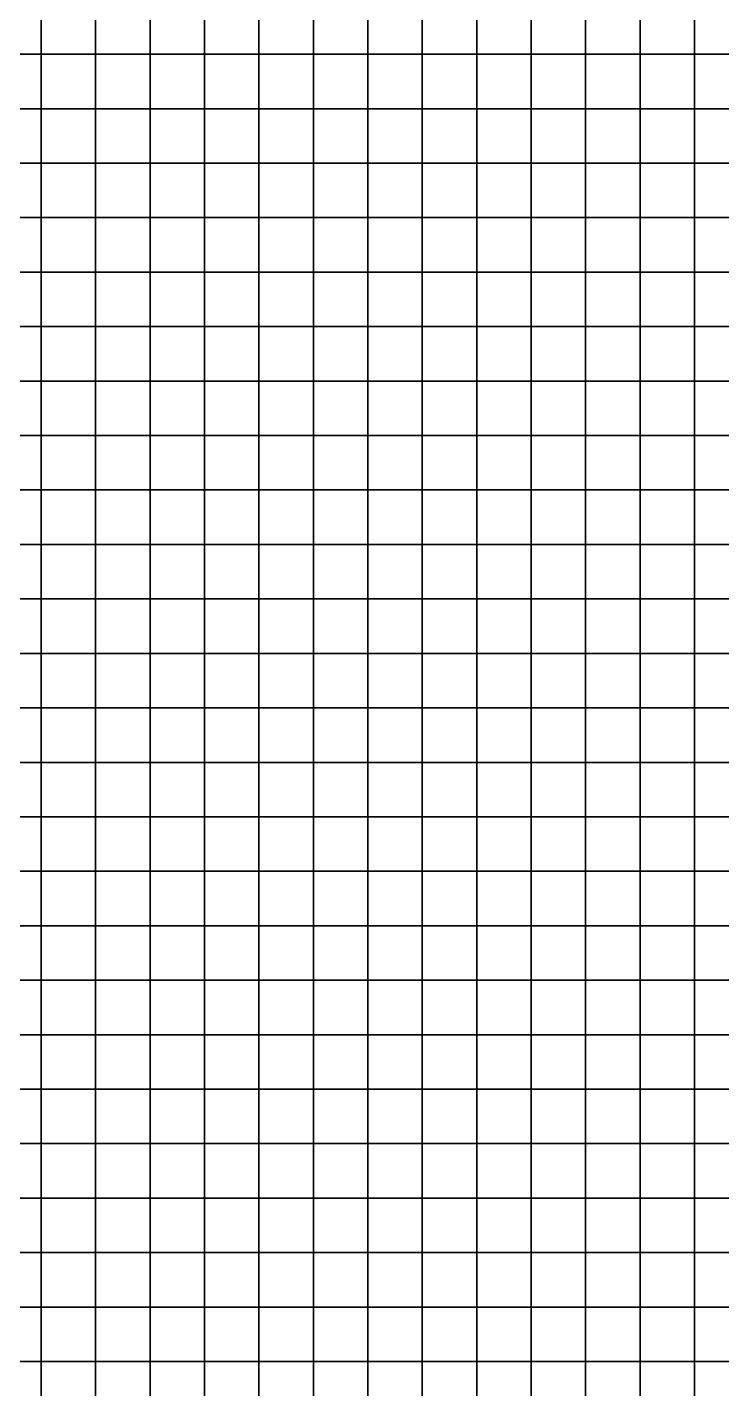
# Model space of a CAD drawing. Extents: x -32000 to 32000, y -32000 to 32000.
# Drawn here: x -23843 to -15680, y 320 to 16317 of the extents above; entities that cross this region are included whole.
import ezdxf

# ---------------------------------------------------------------- set-up
doc = ezdxf.new("R2010")
doc.units = 0

msp = doc.modelspace()

# ---------------------------------------------------------------- linework, layer by layer
at = {"color": 1}
for points in [[(-24320, 16000, 3794.7393), (-23680, 16000, 3676.9553), (-23680, 16640, 3766.9846), (-24320, 16640, 4038.5552)], [(-23680, 16000, 3676.9553), (-23040, 16000, 3337.0706), (-23040, 16640, 3447.9507), (-23680, 16640, 3766.9846)], [(-23040, 16000, 3337.0706), (-22400, 16000, 2986.2126), (-22400, 16640, 3010.7578), (-23040, 16640, 3447.9507)], [(-22400, 16000, 2986.2126), (-21760, 16000, 2782.5994), (-21760, 16640, 2724.0664), (-22400, 16640, 3010.7578)], [(-21760, 16000, 2782.5994), (-21120, 16000, 2701.1599), (-21120, 16640, 2699.8345), (-21760, 16640, 2724.0664)], [(-21120, 16000, 2701.1599), (-20480, 16000, 2697.96), (-20480, 16640, 2696.6345), (-21120, 16640, 2699.8345)], [(-20480, 16000, 2697.96), (-19840, 16000, 2694.76), (-19840, 16640, 2693.4346), (-20480, 16640, 2696.6345)], [(-19840, 16000, 2694.76), (-19200, 16000, 2691.5601), (-19200, 16640, 2690.2346), (-19840, 16640, 2693.4346)], [(-19200, 16000, 2691.5601), (-18560, 16000, 2688.3601), (-18560, 16640, 2687.0347), (-19200, 16640, 2690.2346)], [(-18560, 16000, 2688.3601), (-17920, 16000, 2685.1602), (-17920, 16640, 2683.8347), (-18560, 16640, 2687.0347)], [(-17920, 16000, 2685.1602), (-17280, 16000, 2681.9602), (-17280, 16640, 2680.6348), (-17920, 16640, 2683.8347)], [(-17280, 16000, 2681.9602), (-16640, 16000, 2680.6348), (-16640, 16640, 2677.4348), (-17280, 16640, 2680.6348)], [(-16640, 16000, 2680.6348), (-16000, 16000, 2679.3093), (-16000, 16640, 2676.1094), (-16640, 16640, 2677.4348)], [(-16000, 16000, 2679.3093), (-15360, 16000, 2677.9839), (-15360, 16640, 2674.7839), (-16000, 16640, 2676.1094)], [(-24320, 15360, 3724.4148), (-23680, 15360, 3677.7148), (-23680, 16000, 3676.9553), (-24320, 16000, 3794.7393)], [(-23680, 15360, 3677.7148), (-23040, 15360, 3355.5679), (-23040, 16000, 3337.0706), (-23680, 16000, 3676.9553)], [(-23040, 15360, 3355.5679), (-22400, 15360, 3161.0452), (-22400, 16000, 2986.2126), (-23040, 16000, 3337.0706)], [(-22400, 15360, 3161.0452), (-21760, 15360, 2951.8972), (-21760, 16000, 2782.5994), (-22400, 16000, 2986.2126)], [(-21760, 15360, 2951.8972), (-21120, 15360, 2713.4155), (-21120, 16000, 2701.1599), (-21760, 16000, 2782.5994)], [(-21120, 15360, 2713.4155), (-20480, 15360, 2699.2854), (-20480, 16000, 2697.96), (-21120, 16000, 2701.1599)], [(-20480, 15360, 2699.2854), (-19840, 15360, 2696.0854), (-19840, 16000, 2694.76), (-20480, 16000, 2697.96)], [(-19840, 15360, 2696.0854), (-19200, 15360, 2692.8855), (-19200, 16000, 2691.5601), (-19840, 16000, 2694.76)], [(-19200, 15360, 2692.8855), (-18560, 15360, 2689.6855), (-18560, 16000, 2688.3601), (-19200, 16000, 2691.5601)], [(-18560, 15360, 2689.6855), (-17920, 15360, 2686.4856), (-17920, 16000, 2685.1602), (-18560, 16000, 2688.3601)], [(-17920, 15360, 2686.4856), (-17280, 15360, 2685.1602), (-17280, 16000, 2681.9602), (-17920, 16000, 2685.1602)], [(-17280, 15360, 2685.1602), (-16640, 15360, 2683.8347), (-16640, 16000, 2680.6348), (-17280, 16000, 2681.9602)], [(-16640, 15360, 2683.8347), (-16000, 15360, 2682.5093), (-16000, 16000, 2679.3093), (-16640, 16000, 2680.6348)], [(-16000, 15360, 2682.5093), (-15360, 15360, 2681.1838), (-15360, 16000, 2677.9839), (-16000, 16000, 2679.3093)], [(-24320, 14719.9961, 3789.2036), (-23680, 14719.9961, 3833.5361), (-23680, 15360, 3677.7148), (-24320, 15360, 3724.4148)], [(-23680, 14719.9961, 3833.5361), (-23040, 14719.9961, 3658.5891), (-23040, 15360, 3355.5679), (-23680, 15360, 3677.7148)], [(-23040, 14719.9961, 3658.5891), (-22400, 14719.9961, 3374.6509), (-22400, 15360, 3161.0452), (-23040, 15360, 3355.5679)], [(-22400, 14719.9961, 3374.6509), (-21760, 14719.9961, 2980.2646), (-21760, 15360, 2951.8972), (-22400, 15360, 3161.0452)], [(-21760, 14719.9961, 2980.2646), (-21120, 14719.9961, 2707.3311), (-21120, 15360, 2713.4155), (-21760, 15360, 2951.8972)], [(-21120, 14719.9961, 2707.3311), (-20480, 14719.9961, 2700.6108), (-20480, 15360, 2699.2854), (-21120, 15360, 2713.4155)], [(-20480, 14719.9961, 2700.6108), (-19840, 14719.9961, 2697.4109), (-19840, 15360, 2696.0854), (-20480, 15360, 2699.2854)], [(-19840, 14719.9961, 2697.4109), (-19200, 14719.9961, 2694.2109), (-19200, 15360, 2692.8855), (-19840, 15360, 2696.0854)], [(-19200, 14719.9961, 2694.2109), (-18560, 14719.9961, 2691.0107), (-18560, 15360, 2689.6855), (-19200, 15360, 2692.8855)], [(-18560, 14719.9961, 2691.0107), (-17920, 14719.9961, 2689.6855), (-17920, 15360, 2686.4856), (-18560, 15360, 2689.6855)], [(-17920, 14719.9961, 2689.6855), (-17280, 14719.9961, 2688.3601), (-17280, 15360, 2685.1602), (-17920, 15360, 2686.4856)], [(-17280, 14719.9961, 2688.3601), (-16640, 14719.9961, 2687.0347), (-16640, 15360, 2683.8347), (-17280, 15360, 2685.1602)], [(-16640, 14719.9961, 2687.0347), (-16000, 14719.9961, 2685.7092), (-16000, 15360, 2682.5093), (-16640, 15360, 2683.8347)], [(-16000, 14719.9961, 2685.7092), (-15360, 14719.9961, 2684.3838), (-15360, 15360, 2681.1838), (-16000, 15360, 2682.5093)], [(-24320, 14079.9961, 4019.2546), (-23680, 14079.9961, 3885.2192), (-23680, 14719.9961, 3833.5361), (-24320, 14719.9961, 3789.2036)], [(-23680, 14079.9961, 3885.2192), (-23040, 14079.9961, 3527.8987), (-23040, 14719.9961, 3658.5891), (-23680, 14719.9961, 3833.5361)], [(-23040, 14079.9961, 3527.8987), (-22400, 14079.9961, 3139.2415), (-22400, 14719.9961, 3374.6509), (-23040, 14719.9961, 3658.5891)], [(-22400, 14079.9961, 3139.2415), (-21760, 14079.9961, 2874.8774), (-21760, 14719.9961, 2980.2646), (-22400, 14719.9961, 3374.6509)], [(-21760, 14079.9961, 2874.8774), (-21120, 14079.9961, 2705.9932), (-21120, 14719.9961, 2707.3311), (-21760, 14719.9961, 2980.2646)], [(-21120, 14079.9961, 2705.9932), (-20480, 14079.9961, 2701.936), (-20480, 14719.9961, 2700.6108), (-21120, 14719.9961, 2707.3311)], [(-20480, 14079.9961, 2701.936), (-19840, 14079.9961, 2698.7361), (-19840, 14719.9961, 2697.4109), (-20480, 14719.9961, 2700.6108)], [(-19840, 14079.9961, 2698.7361), (-19200, 14079.9961, 2695.5361), (-19200, 14719.9961, 2694.2109), (-19840, 14719.9961, 2697.4109)], [(-19200, 14079.9961, 2695.5361), (-18560, 14079.9961, 2694.2109), (-18560, 14719.9961, 2691.0107), (-19200, 14719.9961, 2694.2109)], [(-18560, 14079.9961, 2694.2109), (-17920, 14079.9961, 2692.8855), (-17920, 14719.9961, 2689.6855), (-18560, 14719.9961, 2691.0107)], [(-17920, 14079.9961, 2692.8855), (-17280, 14079.9961, 2691.5601), (-17280, 14719.9961, 2688.3601), (-17920, 14719.9961, 2689.6855)], [(-17280, 14079.9961, 2691.5601), (-16640, 14079.9961, 2690.2346), (-16640, 14719.9961, 2687.0347), (-17280, 14719.9961, 2688.3601)], [(-16640, 14079.9961, 2690.2346), (-16000, 14079.9961, 2688.9092), (-16000, 14719.9961, 2685.7092), (-16640, 14719.9961, 2687.0347)], [(-16000, 14079.9961, 2688.9092), (-15360, 14079.9961, 2687.5837), (-15360, 14719.9961, 2684.3838), (-16000, 14719.9961, 2685.7092)], [(-24320, 13440, 4262.147), (-23680, 13440, 3969.563), (-23680, 14079.9961, 3885.2192), (-24320, 14079.9961, 4019.2546)], [(-23680, 13440, 3969.563), (-23040, 13440, 3352.6755), (-23040, 14079.9961, 3527.8987), (-23680, 14079.9961, 3885.2192)], [(-23040, 13440, 3352.6755), (-22400, 13440, 2864.4429), (-22400, 14079.9961, 3139.2415), (-23040, 14079.9961, 3527.8987)], [(-22400, 13440, 2864.4429), (-21760, 13440, 2726.6506), (-21760, 14079.9961, 2874.8774), (-22400, 14079.9961, 3139.2415)], [(-21760, 13440, 2726.6506), (-21120, 13440, 2706.4614), (-21120, 14079.9961, 2705.9932), (-21760, 14079.9961, 2874.8774)], [(-21120, 13440, 2706.4614), (-20480, 13440, 2703.2615), (-20480, 14079.9961, 2701.936), (-21120, 14079.9961, 2705.9932)], [(-20480, 13440, 2703.2615), (-19840, 13440, 2700.0618), (-19840, 14079.9961, 2698.7361), (-20480, 14079.9961, 2701.936)], [(-19840, 13440, 2700.0618), (-19200, 13440, 2698.7361), (-19200, 14079.9961, 2695.5361), (-19840, 14079.9961, 2698.7361)], [(-19200, 13440, 2698.7361), (-18560, 13440, 2697.4109), (-18560, 14079.9961, 2694.2109), (-19200, 14079.9961, 2695.5361)], [(-18560, 13440, 2697.4109), (-17920, 13440, 2696.0854), (-17920, 14079.9961, 2692.8855), (-18560, 14079.9961, 2694.2109)], [(-17920, 13440, 2696.0854), (-17280, 13440, 2694.76), (-17280, 14079.9961, 2691.5601), (-17920, 14079.9961, 2692.8855)], [(-17280, 13440, 2694.76), (-16640, 13440, 2693.4346), (-16640, 14079.9961, 2690.2346), (-17280, 14079.9961, 2691.5601)], [(-16640, 13440, 2693.4346), (-16000, 13440, 2692.1091), (-16000, 14079.9961, 2688.9092), (-16640, 14079.9961, 2690.2346)], [(-16000, 13440, 2692.1091), (-15360, 13440, 2690.7837), (-15360, 14079.9961, 2687.5837), (-16000, 14079.9961, 2688.9092)], [(-24320, 12800, 4250.8477), (-23680, 12800, 3728.5396), (-23680, 13440, 3969.563), (-24320, 13440, 4262.147)], [(-23680, 12800, 3728.5396), (-23040, 12800, 3061.0784), (-23040, 13440, 3352.6755), (-23680, 13440, 3969.563)], [(-23040, 12800, 3061.0784), (-22400, 12800, 2744.1201), (-22400, 13440, 2864.4429), (-23040, 13440, 3352.6755)], [(-22400, 12800, 2744.1201), (-21760, 12800, 2710.9871), (-21760, 13440, 2726.6506), (-22400, 13440, 2864.4429)], [(-21760, 12800, 2710.9871), (-21120, 12800, 2707.7871), (-21120, 13440, 2706.4614), (-21760, 13440, 2726.6506)], [(-21120, 12800, 2707.7871), (-20480, 12800, 2704.5872), (-20480, 13440, 2703.2615), (-21120, 13440, 2706.4614)], [(-20480, 12800, 2704.5872), (-19840, 12800, 2703.2615), (-19840, 13440, 2700.0618), (-20480, 13440, 2703.2615)], [(-19840, 12800, 2703.2615), (-19200, 12800, 2701.936), (-19200, 13440, 2698.7361), (-19840, 13440, 2700.0618)], [(-19200, 12800, 2701.936), (-18560, 12800, 2700.6108), (-18560, 13440, 2697.4109), (-19200, 13440, 2698.7361)], [(-18560, 12800, 2700.6108), (-17920, 12800, 2699.2854), (-17920, 13440, 2696.0854), (-18560, 13440, 2697.4109)], [(-17920, 12800, 2699.2854), (-17280, 12800, 2697.96), (-17280, 13440, 2694.76), (-17920, 13440, 2696.0854)], [(-17280, 12800, 2697.96), (-16640, 12800, 2696.6345), (-16640, 13440, 2693.4346), (-17280, 13440, 2694.76)], [(-16640, 12800, 2696.6345), (-16000, 12800, 2695.3091), (-16000, 13440, 2692.1091), (-16640, 13440, 2693.4346)], [(-16000, 12800, 2695.3091), (-15360, 12800, 2693.9836), (-15360, 13440, 2690.7837), (-16000, 13440, 2692.1091)], [(-24320, 12160, 3871.3582), (-23680, 12160, 3180.6284), (-23680, 12800, 3728.5396), (-24320, 12800, 4250.8477)], [(-23680, 12160, 3180.6284), (-23040, 12160, 2762.3093), (-23040, 12800, 3061.0784), (-23680, 12800, 3728.5396)], [(-23040, 12160, 2762.3093), (-22400, 12160, 2715.5125), (-22400, 12800, 2744.1201), (-23040, 12800, 3061.0784)], [(-22400, 12160, 2715.5125), (-21760, 12160, 2712.3125), (-21760, 12800, 2710.9871), (-22400, 12800, 2744.1201)], [(-21760, 12160, 2712.3125), (-21120, 12160, 2709.1125), (-21120, 12800, 2707.7871), (-21760, 12800, 2710.9871)], [(-21120, 12160, 2709.1125), (-20480, 12160, 2707.7871), (-20480, 12800, 2704.5872), (-21120, 12800, 2707.7871)], [(-20480, 12160, 2707.7871), (-19840, 12160, 2706.4614), (-19840, 12800, 2703.2615), (-20480, 12800, 2704.5872)], [(-19840, 12160, 2706.4614), (-19200, 12160, 2705.1362), (-19200, 12800, 2701.936), (-19840, 12800, 2703.2615)], [(-19200, 12160, 2705.1362), (-18560, 12160, 2703.8108), (-18560, 12800, 2700.6108), (-19200, 12800, 2701.936)], [(-18560, 12160, 2703.8108), (-17920, 12160, 2702.4854), (-17920, 12800, 2699.2854), (-18560, 12800, 2700.6108)], [(-17920, 12160, 2702.4854), (-17280, 12160, 2701.1599), (-17280, 12800, 2697.96), (-17920, 12800, 2699.2854)], [(-17280, 12160, 2701.1599), (-16640, 12160, 2699.8345), (-16640, 12800, 2696.6345), (-17280, 12800, 2697.96)], [(-16640, 12160, 2699.8345), (-16000, 12160, 2698.509), (-16000, 12800, 2695.3091), (-16640, 12800, 2696.6345)], [(-16000, 12160, 2698.509), (-15360, 12160, 2716.8003), (-15360, 12800, 2693.9836), (-16000, 12800, 2695.3091)], [(-24320, 11520, 3345.1938), (-23680, 11520, 2854.4607), (-23680, 12160, 3180.6284), (-24320, 12160, 3871.3582)], [(-23680, 11520, 2854.4607), (-23040, 11520, 2720.0378), (-23040, 12160, 2762.3093), (-23680, 12160, 3180.6284)], [(-23040, 11520, 2720.0378), (-22400, 11520, 2716.8379), (-22400, 12160, 2715.5125), (-23040, 12160, 2762.3093)], [(-22400, 11520, 2716.8379), (-21760, 11520, 2713.6379), (-21760, 12160, 2712.3125), (-22400, 12160, 2715.5125)], [(-21760, 11520, 2713.6379), (-21120, 11520, 2712.3125), (-21120, 12160, 2709.1125), (-21760, 12160, 2712.3125)], [(-21120, 11520, 2712.3125), (-20480, 11520, 2710.9871), (-20480, 12160, 2707.7871), (-21120, 12160, 2709.1125)], [(-20480, 11520, 2710.9871), (-19840, 11520, 2709.6614), (-19840, 12160, 2706.4614), (-20480, 12160, 2707.7871)], [(-19840, 11520, 2709.6614), (-19200, 11520, 2708.3362), (-19200, 12160, 2705.1362), (-19840, 12160, 2706.4614)], [(-19200, 11520, 2708.3362), (-18560, 11520, 2707.0107), (-18560, 12160, 2703.8108), (-19200, 12160, 2705.1362)], [(-18560, 11520, 2707.0107), (-17920, 11520, 2705.6853), (-17920, 12160, 2702.4854), (-18560, 12160, 2703.8108)], [(-17920, 11520, 2705.6853), (-17280, 11520, 2704.3599), (-17280, 12160, 2701.1599), (-17920, 12160, 2702.4854)], [(-17280, 11520, 2704.3599), (-16640, 11520, 2703.0344), (-16640, 12160, 2699.8345), (-17280, 12160, 2701.1599)], [(-16640, 11520, 2703.0344), (-16000, 11520, 2701.709), (-16000, 12160, 2698.509), (-16640, 12160, 2699.8345)], [(-16000, 11520, 2701.709), (-15360, 11520, 2700.3835), (-15360, 12160, 2716.8003), (-16000, 12160, 2698.509)], [(-24320, 10879.9961, 3103.0784), (-23680, 10879.9961, 2822.2617), (-23680, 11520, 2854.4607), (-24320, 11520, 3345.1938)], [(-23680, 10879.9961, 2822.2617), (-23040, 10879.9961, 2750.6658), (-23040, 11520, 2720.0378), (-23680, 11520, 2854.4607)], [(-23040, 10879.9961, 2750.6658), (-22400, 10879.9961, 2718.1633), (-22400, 11520, 2716.8379), (-23040, 11520, 2720.0378)], [(-22400, 10879.9961, 2718.1633), (-21760, 10879.9961, 2716.8379), (-21760, 11520, 2713.6379), (-22400, 11520, 2716.8379)], [(-21760, 10879.9961, 2716.8379), (-21120, 10879.9961, 2715.5125), (-21120, 11520, 2712.3125), (-21760, 11520, 2713.6379)], [(-21120, 10879.9961, 2715.5125), (-20480, 10879.9961, 2714.1868), (-20480, 11520, 2710.9871), (-21120, 11520, 2712.3125)], [(-20480, 10879.9961, 2714.1868), (-19840, 10879.9961, 2712.8613), (-19840, 11520, 2709.6614), (-20480, 11520, 2710.9871)], [(-19840, 10879.9961, 2712.8613), (-19200, 10879.9961, 2711.5361), (-19200, 11520, 2708.3362), (-19840, 11520, 2709.6614)], [(-19200, 10879.9961, 2711.5361), (-18560, 10879.9961, 2710.2107), (-18560, 11520, 2707.0107), (-19200, 11520, 2708.3362)], [(-18560, 10879.9961, 2710.2107), (-17920, 10879.9961, 2708.8853), (-17920, 11520, 2705.6853), (-18560, 11520, 2707.0107)], [(-17920, 10879.9961, 2708.8853), (-17280, 10879.9961, 2707.5598), (-17280, 11520, 2704.3599), (-17920, 11520, 2705.6853)], [(-17280, 10879.9961, 2707.5598), (-16640, 10879.9961, 2706.2344), (-16640, 11520, 2703.0344), (-17280, 11520, 2704.3599)], [(-16640, 10879.9961, 2706.2344), (-16000, 10879.9961, 2704.9089), (-16000, 11520, 2701.709), (-16640, 11520, 2703.0344)], [(-16000, 10879.9961, 2704.9089), (-15360, 10879.9961, 2703.5835), (-15360, 11520, 2700.3835), (-16000, 11520, 2701.709)], [(-24320, 10239.9961, 3158.0789), (-23680, 10239.9961, 2882.4712), (-23680, 10879.9961, 2822.2617), (-24320, 10879.9961, 3103.0784)], [(-23680, 10239.9961, 2882.4712), (-23040, 10239.9961, 2743.9897), (-23040, 10879.9961, 2750.6658), (-23680, 10879.9961, 2822.2617)], [(-23040, 10239.9961, 2743.9897), (-22400, 10239.9961, 2721.3633), (-22400, 10879.9961, 2718.1633), (-23040, 10879.9961, 2750.6658)], [(-22400, 10239.9961, 2721.3633), (-21760, 10239.9961, 2720.0378), (-21760, 10879.9961, 2716.8379), (-22400, 10879.9961, 2718.1633)], [(-21760, 10239.9961, 2720.0378), (-21120, 10239.9961, 2718.7124), (-21120, 10879.9961, 2715.5125), (-21760, 10879.9961, 2716.8379)], [(-21120, 10239.9961, 2718.7124), (-20480, 10239.9961, 2717.3867), (-20480, 10879.9961, 2714.1868), (-21120, 10879.9961, 2715.5125)], [(-20480, 10239.9961, 2717.3867), (-19840, 10239.9961, 2716.0615), (-19840, 10879.9961, 2712.8613), (-20480, 10879.9961, 2714.1868)], [(-19840, 10239.9961, 2716.0615), (-19200, 10239.9961, 2714.7361), (-19200, 10879.9961, 2711.5361), (-19840, 10879.9961, 2712.8613)], [(-19200, 10239.9961, 2714.7361), (-18560, 10239.9961, 2713.4106), (-18560, 10879.9961, 2710.2107), (-19200, 10879.9961, 2711.5361)], [(-18560, 10239.9961, 2713.4106), (-17920, 10239.9961, 2712.0852), (-17920, 10879.9961, 2708.8853), (-18560, 10879.9961, 2710.2107)], [(-17920, 10239.9961, 2712.0852), (-17280, 10239.9961, 2710.7598), (-17280, 10879.9961, 2707.5598), (-17920, 10879.9961, 2708.8853)], [(-17280, 10239.9961, 2710.7598), (-16640, 10239.9961, 2709.4343), (-16640, 10879.9961, 2706.2344), (-17280, 10879.9961, 2707.5598)], [(-16640, 10239.9961, 2709.4343), (-16000, 10239.9961, 2708.1089), (-16000, 10879.9961, 2704.9089), (-16640, 10879.9961, 2706.2344)], [(-16000, 10239.9961, 2708.1089), (-15360, 10239.9961, 2706.7832), (-15360, 10879.9961, 2703.5835), (-16000, 10879.9961, 2704.9089)], [(-24320, 9600, 2917.5071), (-23680, 9600, 2789.1497), (-23680, 10239.9961, 2882.4712), (-24320, 10239.9961, 3158.0789)], [(-23680, 9600, 2789.1497), (-23040, 9600, 2725.8887), (-23040, 10239.9961, 2743.9897), (-23680, 10239.9961, 2882.4712)], [(-23040, 9600, 2725.8887), (-22400, 9600, 2724.5632), (-22400, 10239.9961, 2721.3633), (-23040, 10239.9961, 2743.9897)], [(-22400, 9600, 2724.5632), (-21760, 9600, 2723.2378), (-21760, 10239.9961, 2720.0378), (-22400, 10239.9961, 2721.3633)], [(-21760, 9600, 2723.2378), (-21120, 9600, 2721.9124), (-21120, 10239.9961, 2718.7124), (-21760, 10239.9961, 2720.0378)], [(-21120, 9600, 2721.9124), (-20480, 9600, 2720.5867), (-20480, 10239.9961, 2717.3867), (-21120, 10239.9961, 2718.7124)], [(-20480, 9600, 2720.5867), (-19840, 9600, 2719.2615), (-19840, 10239.9961, 2716.0615), (-20480, 10239.9961, 2717.3867)], [(-19840, 9600, 2719.2615), (-19200, 9600, 2717.936), (-19200, 10239.9961, 2714.7361), (-19840, 10239.9961, 2716.0615)], [(-19200, 9600, 2717.936), (-18560, 9600, 2716.6106), (-18560, 10239.9961, 2713.4106), (-19200, 10239.9961, 2714.7361)], [(-18560, 9600, 2716.6106), (-17920, 9600, 2715.2852), (-17920, 10239.9961, 2712.0852), (-18560, 10239.9961, 2713.4106)], [(-17920, 9600, 2715.2852), (-17280, 9600, 2713.9597), (-17280, 10239.9961, 2710.7598), (-17920, 10239.9961, 2712.0852)], [(-17280, 9600, 2713.9597), (-16640, 9600, 2712.6343), (-16640, 10239.9961, 2709.4343), (-17280, 10239.9961, 2710.7598)], [(-16640, 9600, 2712.6343), (-16000, 9600, 2711.3088), (-16000, 10239.9961, 2708.1089), (-16640, 10239.9961, 2709.4343)], [(-16000, 9600, 2711.3088), (-15360, 9600, 2709.9832), (-15360, 10239.9961, 2706.7832), (-16000, 10239.9961, 2708.1089)], [(-24320, 8960, 2733.614), (-23680, 8960, 2730.4141), (-23680, 9600, 2789.1497), (-24320, 9600, 2917.5071)], [(-23680, 8960, 2730.4141), (-23040, 8960, 2729.0886), (-23040, 9600, 2725.8887), (-23680, 9600, 2789.1497)], [(-23040, 8960, 2729.0886), (-22400, 8960, 2727.7632), (-22400, 9600, 2724.5632), (-23040, 9600, 2725.8887)], [(-22400, 8960, 2727.7632), (-21760, 8960, 2726.4377), (-21760, 9600, 2723.2378), (-22400, 9600, 2724.5632)], [(-21760, 8960, 2726.4377), (-21120, 8960, 2725.1121), (-21120, 9600, 2721.9124), (-21760, 9600, 2723.2378)], [(-21120, 8960, 2725.1121), (-20480, 8960, 2723.7866), (-20480, 9600, 2720.5867), (-21120, 9600, 2721.9124)], [(-20480, 8960, 2723.7866), (-19840, 8960, 2722.4614), (-19840, 9600, 2719.2615), (-20480, 9600, 2720.5867)], [(-19840, 8960, 2722.4614), (-19200, 8960, 2721.136), (-19200, 9600, 2717.936), (-19840, 9600, 2719.2615)], [(-19200, 8960, 2721.136), (-18560, 8960, 2719.8105), (-18560, 9600, 2716.6106), (-19200, 9600, 2717.936)], [(-18560, 8960, 2719.8105), (-17920, 8960, 2718.4851), (-17920, 9600, 2715.2852), (-18560, 9600, 2716.6106)], [(-17920, 8960, 2718.4851), (-17280, 8960, 2717.1597), (-17280, 9600, 2713.9597), (-17920, 9600, 2715.2852)], [(-17280, 8960, 2717.1597), (-16640, 8960, 2715.8342), (-16640, 9600, 2712.6343), (-17280, 9600, 2713.9597)], [(-16640, 8960, 2715.8342), (-16000, 8960, 2714.5088), (-16000, 9600, 2711.3088), (-16640, 9600, 2712.6343)], [(-16000, 8960, 2714.5088), (-15360, 8960, 2713.1831), (-15360, 9600, 2709.9832), (-16000, 9600, 2711.3088)], [(-24320, 8320, 2734.9395), (-23680, 8320, 2733.614), (-23680, 8960, 2730.4141), (-24320, 8960, 2733.614)], [(-23680, 8320, 2733.614), (-23040, 8320, 2732.2886), (-23040, 8960, 2729.0886), (-23680, 8960, 2730.4141)], [(-23040, 8320, 2732.2886), (-22400, 8320, 2730.9631), (-22400, 8960, 2727.7632), (-23040, 8960, 2729.0886)], [(-22400, 8320, 2730.9631), (-21760, 8320, 2729.6377), (-21760, 8960, 2726.4377), (-22400, 8960, 2727.7632)], [(-21760, 8320, 2729.6377), (-21120, 8320, 2728.312), (-21120, 8960, 2725.1121), (-21760, 8960, 2726.4377)], [(-21120, 8320, 2728.312), (-20480, 8320, 2726.9868), (-20480, 8960, 2723.7866), (-21120, 8960, 2725.1121)], [(-20480, 8320, 2726.9868), (-19840, 8320, 2725.6614), (-19840, 8960, 2722.4614), (-20480, 8960, 2723.7866)], [(-19840, 8320, 2725.6614), (-19200, 8320, 2724.3359), (-19200, 8960, 2721.136), (-19840, 8960, 2722.4614)], [(-19200, 8320, 2724.3359), (-18560, 8320, 2723.0105), (-18560, 8960, 2719.8105), (-19200, 8960, 2721.136)], [(-18560, 8320, 2723.0105), (-17920, 8320, 2721.6851), (-17920, 8960, 2718.4851), (-18560, 8960, 2719.8105)], [(-17920, 8320, 2721.6851), (-17280, 8320, 2720.3596), (-17280, 8960, 2717.1597), (-17920, 8960, 2718.4851)], [(-17280, 8320, 2720.3596), (-16640, 8320, 2719.0342), (-16640, 8960, 2715.8342), (-17280, 8960, 2717.1597)], [(-16640, 8320, 2719.0342), (-16000, 8320, 2717.7085), (-16000, 8960, 2714.5088), (-16640, 8960, 2715.8342)], [(-16000, 8320, 2717.7085), (-15360, 8320, 2716.3831), (-15360, 8960, 2713.1831), (-16000, 8960, 2714.5088)], [(-24320, 7680, 2738.1394), (-23680, 7680, 2736.814), (-23680, 8320, 2733.614), (-24320, 8320, 2734.9395)], [(-23680, 7680, 2736.814), (-23040, 7680, 2735.4885), (-23040, 8320, 2732.2886), (-23680, 8320, 2733.614)], [(-23040, 7680, 2735.4885), (-22400, 7680, 2734.1631), (-22400, 8320, 2730.9631), (-23040, 8320, 2732.2886)], [(-22400, 7680, 2734.1631), (-21760, 7680, 2732.8376), (-21760, 8320, 2729.6377), (-22400, 8320, 2730.9631)], [(-21760, 7680, 2732.8376), (-21120, 7680, 2731.512), (-21120, 8320, 2728.312), (-21760, 8320, 2729.6377)], [(-21120, 7680, 2731.512), (-20480, 7680, 2730.1868), (-20480, 8320, 2726.9868), (-21120, 8320, 2728.312)], [(-20480, 7680, 2730.1868), (-19840, 7680, 2728.8613), (-19840, 8320, 2725.6614), (-20480, 8320, 2726.9868)], [(-19840, 7680, 2728.8613), (-19200, 7680, 2727.5359), (-19200, 8320, 2724.3359), (-19840, 8320, 2725.6614)], [(-19200, 7680, 2727.5359), (-18560, 7680, 2726.2104), (-18560, 8320, 2723.0105), (-19200, 8320, 2724.3359)], [(-18560, 7680, 2726.2104), (-17920, 7680, 2724.885), (-17920, 8320, 2721.6851), (-18560, 8320, 2723.0105)], [(-17920, 7680, 2724.885), (-17280, 7680, 2723.5596), (-17280, 8320, 2720.3596), (-17920, 8320, 2721.6851)], [(-17280, 7680, 2723.5596), (-16640, 7680, 2722.2341), (-16640, 8320, 2719.0342), (-17280, 8320, 2720.3596)], [(-16640, 7680, 2722.2341), (-16000, 7680, 2720.9084), (-16000, 8320, 2717.7085), (-16640, 8320, 2719.0342)], [(-16000, 7680, 2720.9084), (-15360, 7680, 2719.583), (-15360, 8320, 2716.3831), (-16000, 8320, 2717.7085)], [(-24320, 7040, 2741.3394), (-23680, 7040, 2740.0139), (-23680, 7680, 2736.814), (-24320, 7680, 2738.1394)], [(-23680, 7040, 2740.0139), (-23040, 7040, 2738.6885), (-23040, 7680, 2735.4885), (-23680, 7680, 2736.814)], [(-23040, 7040, 2738.6885), (-22400, 7040, 2737.363), (-22400, 7680, 2734.1631), (-23040, 7680, 2735.4885)], [(-22400, 7040, 2737.363), (-21760, 7040, 2736.0374), (-21760, 7680, 2732.8376), (-22400, 7680, 2734.1631)], [(-21760, 7040, 2736.0374), (-21120, 7040, 2734.7119), (-21120, 7680, 2731.512), (-21760, 7680, 2732.8376)], [(-21120, 7040, 2734.7119), (-20480, 7040, 2733.3867), (-20480, 7680, 2730.1868), (-21120, 7680, 2731.512)], [(-20480, 7040, 2733.3867), (-19840, 7040, 2732.0613), (-19840, 7680, 2728.8613), (-20480, 7680, 2730.1868)], [(-19840, 7040, 2732.0613), (-19200, 7040, 2730.7358), (-19200, 7680, 2727.5359), (-19840, 7680, 2728.8613)], [(-19200, 7040, 2730.7358), (-18560, 7040, 2729.4104), (-18560, 7680, 2726.2104), (-19200, 7680, 2727.5359)], [(-18560, 7040, 2729.4104), (-17920, 7040, 2728.085), (-17920, 7680, 2724.885), (-18560, 7680, 2726.2104)], [(-17920, 7040, 2728.085), (-17280, 7040, 2726.7595), (-17280, 7680, 2723.5596), (-17920, 7680, 2724.885)], [(-17280, 7040, 2726.7595), (-16640, 7040, 2725.4341), (-16640, 7680, 2722.2341), (-17280, 7680, 2723.5596)], [(-16640, 7040, 2725.4341), (-16000, 7040, 2724.1084), (-16000, 7680, 2720.9084), (-16640, 7680, 2722.2341)], [(-16000, 7040, 2724.1084), (-15360, 7040, 2722.7832), (-15360, 7680, 2719.583), (-16000, 7680, 2720.9084)], [(-24320, 6399.9961, 2744.5393), (-23680, 6399.9961, 2743.2139), (-23680, 7040, 2740.0139), (-24320, 7040, 2741.3394)], [(-23680, 6399.9961, 2743.2139), (-23040, 6399.9961, 2741.8884), (-23040, 7040, 2738.6885), (-23680, 7040, 2740.0139)], [(-23040, 6399.9961, 2741.8884), (-22400, 6399.9961, 2740.563), (-22400, 7040, 2737.363), (-23040, 7040, 2738.6885)], [(-22400, 6399.9961, 2740.563), (-21760, 6399.9961, 2739.2373), (-21760, 7040, 2736.0374), (-22400, 7040, 2737.363)], [(-21760, 6399.9961, 2739.2373), (-21120, 6399.9961, 2737.9121), (-21120, 7040, 2734.7119), (-21760, 7040, 2736.0374)], [(-21120, 6399.9961, 2737.9121), (-20480, 6399.9961, 2736.5867), (-20480, 7040, 2733.3867), (-21120, 7040, 2734.7119)], [(-20480, 6399.9961, 2736.5867), (-19840, 6399.9961, 2735.2612), (-19840, 7040, 2732.0613), (-20480, 7040, 2733.3867)], [(-19840, 6399.9961, 2735.2612), (-19200, 6399.9961, 2733.9358), (-19200, 7040, 2730.7358), (-19840, 7040, 2732.0613)], [(-19200, 6399.9961, 2733.9358), (-18560, 6399.9961, 2732.6104), (-18560, 7040, 2729.4104), (-19200, 7040, 2730.7358)], [(-18560, 6399.9961, 2732.6104), (-17920, 6399.9961, 2731.2849), (-17920, 7040, 2728.085), (-18560, 7040, 2729.4104)], [(-17920, 6399.9961, 2731.2849), (-17280, 6399.9961, 2729.9595), (-17280, 7040, 2726.7595), (-17920, 7040, 2728.085)], [(-17280, 6399.9961, 2729.9595), (-16640, 6399.9961, 2728.6338), (-16640, 7040, 2725.4341), (-17280, 7040, 2726.7595)], [(-16640, 6399.9961, 2728.6338), (-16000, 6399.9961, 2727.3083), (-16000, 7040, 2724.1084), (-16640, 7040, 2725.4341)], [(-16000, 6399.9961, 2727.3083), (-15360, 6399.9961, 2725.9832), (-15360, 7040, 2722.7832), (-16000, 7040, 2724.1084)], [(-24320, 5760, 2747.7393), (-23680, 5760, 2746.4138), (-23680, 6399.9961, 2743.2139), (-24320, 6399.9961, 2744.5393)], [(-23680, 5760, 2746.4138), (-23040, 5760, 2745.0884), (-23040, 6399.9961, 2741.8884), (-23680, 6399.9961, 2743.2139)], [(-23040, 5760, 2745.0884), (-22400, 5760, 2743.7629), (-22400, 6399.9961, 2740.563), (-23040, 6399.9961, 2741.8884)], [(-22400, 5760, 2743.7629), (-21760, 5760, 2742.4373), (-21760, 6399.9961, 2739.2373), (-22400, 6399.9961, 2740.563)], [(-21760, 5760, 2742.4373), (-21120, 5760, 2741.1121), (-21120, 6399.9961, 2737.9121), (-21760, 6399.9961, 2739.2373)], [(-21120, 5760, 2741.1121), (-20480, 5760, 2739.7866), (-20480, 6399.9961, 2736.5867), (-21120, 6399.9961, 2737.9121)], [(-20480, 5760, 2739.7866), (-19840, 5760, 2738.4612), (-19840, 6399.9961, 2735.2612), (-20480, 6399.9961, 2736.5867)], [(-19840, 5760, 2738.4612), (-19200, 5760, 2737.1357), (-19200, 6399.9961, 2733.9358), (-19840, 6399.9961, 2735.2612)], [(-19200, 5760, 2737.1357), (-18560, 5760, 2735.8103), (-18560, 6399.9961, 2732.6104), (-19200, 6399.9961, 2733.9358)], [(-18560, 5760, 2735.8103), (-17920, 5760, 2734.4849), (-17920, 6399.9961, 2731.2849), (-18560, 6399.9961, 2732.6104)], [(-17920, 5760, 2734.4849), (-17280, 5760, 2733.1594), (-17280, 6399.9961, 2729.9595), (-17920, 6399.9961, 2731.2849)], [(-17280, 5760, 2733.1594), (-16640, 5760, 2731.8337), (-16640, 6399.9961, 2728.6338), (-17280, 6399.9961, 2729.9595)], [(-16640, 5760, 2731.8337), (-16000, 5760, 2730.5083), (-16000, 6399.9961, 2727.3083), (-16640, 6399.9961, 2728.6338)], [(-16000, 5760, 2730.5083), (-15360, 5760, 2729.1831), (-15360, 6399.9961, 2725.9832), (-16000, 6399.9961, 2727.3083)], [(-24320, 5120, 2750.9392), (-23680, 5120, 2749.6138), (-23680, 5760, 2746.4138), (-24320, 5760, 2747.7393)], [(-23680, 5120, 2749.6138), (-23040, 5120, 2748.2883), (-23040, 5760, 2745.0884), (-23680, 5760, 2746.4138)], [(-23040, 5120, 2748.2883), (-22400, 5120, 2746.9626), (-22400, 5760, 2743.7629), (-23040, 5760, 2745.0884)], [(-22400, 5120, 2746.9626), (-21760, 5120, 2745.6372), (-21760, 5760, 2742.4373), (-22400, 5760, 2743.7629)], [(-21760, 5120, 2745.6372), (-21120, 5120, 2744.312), (-21120, 5760, 2741.1121), (-21760, 5760, 2742.4373)], [(-21120, 5120, 2744.312), (-20480, 5120, 2742.9866), (-20480, 5760, 2739.7866), (-21120, 5760, 2741.1121)], [(-20480, 5120, 2742.9866), (-19840, 5120, 2741.6611), (-19840, 5760, 2738.4612), (-20480, 5760, 2739.7866)], [(-19840, 5120, 2741.6611), (-19200, 5120, 2740.3357), (-19200, 5760, 2737.1357), (-19840, 5760, 2738.4612)], [(-19200, 5120, 2740.3357), (-18560, 5120, 2739.0103), (-18560, 5760, 2735.8103), (-19200, 5760, 2737.1357)], [(-18560, 5120, 2739.0103), (-17920, 5120, 2737.6848), (-17920, 5760, 2734.4849), (-18560, 5760, 2735.8103)], [(-17920, 5120, 2737.6848), (-17280, 5120, 2736.3594), (-17280, 5760, 2733.1594), (-17920, 5760, 2734.4849)], [(-17280, 5120, 2736.3594), (-16640, 5120, 2735.0337), (-16640, 5760, 2731.8337), (-17280, 5760, 2733.1594)], [(-16640, 5120, 2735.0337), (-16000, 5120, 2733.7085), (-16000, 5760, 2730.5083), (-16640, 5760, 2731.8337)], [(-16000, 5120, 2733.7085), (-15360, 5120, 2732.3831), (-15360, 5760, 2729.1831), (-16000, 5760, 2730.5083)], [(-24320, 4480, 2754.1392), (-23680, 4480, 2752.8137), (-23680, 5120, 2749.6138), (-24320, 5120, 2750.9392)], [(-23680, 4480, 2752.8137), (-23040, 4480, 2751.4883), (-23040, 5120, 2748.2883), (-23680, 5120, 2749.6138)], [(-23040, 4480, 2751.4883), (-22400, 4480, 2750.1626), (-22400, 5120, 2746.9626), (-23040, 5120, 2748.2883)], [(-22400, 4480, 2750.1626), (-21760, 4480, 2748.8374), (-21760, 5120, 2745.6372), (-22400, 5120, 2746.9626)], [(-21760, 4480, 2748.8374), (-21120, 4480, 2747.512), (-21120, 5120, 2744.312), (-21760, 5120, 2745.6372)], [(-21120, 4480, 2747.512), (-20480, 4480, 2746.1865), (-20480, 5120, 2742.9866), (-21120, 5120, 2744.312)], [(-20480, 4480, 2746.1865), (-19840, 4480, 2744.8611), (-19840, 5120, 2741.6611), (-20480, 5120, 2742.9866)], [(-19840, 4480, 2744.8611), (-19200, 4480, 2743.5356), (-19200, 5120, 2740.3357), (-19840, 5120, 2741.6611)], [(-19200, 4480, 2743.5356), (-18560, 4480, 2742.2102), (-18560, 5120, 2739.0103), (-19200, 5120, 2740.3357)], [(-18560, 4480, 2742.2102), (-17920, 4480, 2740.8848), (-17920, 5120, 2737.6848), (-18560, 5120, 2739.0103)], [(-17920, 4480, 2740.8848), (-17280, 4480, 2739.5591), (-17280, 5120, 2736.3594), (-17920, 5120, 2737.6848)], [(-17280, 4480, 2739.5591), (-16640, 4480, 2738.2336), (-16640, 5120, 2735.0337), (-17280, 5120, 2736.3594)], [(-16640, 4480, 2738.2336), (-16000, 4480, 2736.9084), (-16000, 5120, 2733.7085), (-16640, 5120, 2735.0337)], [(-16000, 4480, 2736.9084), (-15360, 4480, 2735.583), (-15360, 5120, 2732.3831), (-16000, 5120, 2733.7085)], [(-24320, 3840, 2757.3391), (-23680, 3840, 2756.0137), (-23680, 4480, 2752.8137), (-24320, 4480, 2754.1392)], [(-23680, 3840, 2756.0137), (-23040, 3840, 2754.6882), (-23040, 4480, 2751.4883), (-23680, 4480, 2752.8137)], [(-23040, 3840, 2754.6882), (-22400, 3840, 2753.3625), (-22400, 4480, 2750.1626), (-23040, 4480, 2751.4883)], [(-22400, 3840, 2753.3625), (-21760, 3840, 2752.0374), (-21760, 4480, 2748.8374), (-22400, 4480, 2750.1626)], [(-21760, 3840, 2752.0374), (-21120, 3840, 2750.7119), (-21120, 4480, 2747.512), (-21760, 4480, 2748.8374)], [(-21120, 3840, 2750.7119), (-20480, 3840, 2749.3865), (-20480, 4480, 2746.1865), (-21120, 4480, 2747.512)], [(-20480, 3840, 2749.3865), (-19840, 3840, 2748.061), (-19840, 4480, 2744.8611), (-20480, 4480, 2746.1865)], [(-19840, 3840, 2748.061), (-19200, 3840, 2746.7356), (-19200, 4480, 2743.5356), (-19840, 4480, 2744.8611)], [(-19200, 3840, 2746.7356), (-18560, 3840, 2745.4102), (-18560, 4480, 2742.2102), (-19200, 4480, 2743.5356)], [(-18560, 3840, 2745.4102), (-17920, 3840, 2744.0847), (-17920, 4480, 2740.8848), (-18560, 4480, 2742.2102)], [(-17920, 3840, 2744.0847), (-17280, 3840, 2742.759), (-17280, 4480, 2739.5591), (-17920, 4480, 2740.8848)], [(-17280, 3840, 2742.759), (-16640, 3840, 2741.4336), (-16640, 4480, 2738.2336), (-17280, 4480, 2739.5591)], [(-16640, 3840, 2741.4336), (-16000, 3840, 2740.1084), (-16000, 4480, 2736.9084), (-16640, 4480, 2738.2336)], [(-16000, 3840, 2740.1084), (-15360, 3840, 2738.783), (-15360, 4480, 2735.583), (-16000, 4480, 2736.9084)], [(-24320, 3200, 2760.5391), (-23680, 3200, 2759.2136), (-23680, 3840, 2756.0137), (-24320, 3840, 2757.3391)], [(-23680, 3200, 2759.2136), (-23040, 3200, 2757.8879), (-23040, 3840, 2754.6882), (-23680, 3840, 2756.0137)], [(-23040, 3200, 2757.8879), (-22400, 3200, 2756.5625), (-22400, 3840, 2753.3625), (-23040, 3840, 2754.6882)], [(-22400, 3200, 2756.5625), (-21760, 3200, 2755.2373), (-21760, 3840, 2752.0374), (-22400, 3840, 2753.3625)], [(-21760, 3200, 2755.2373), (-21120, 3200, 2753.9119), (-21120, 3840, 2750.7119), (-21760, 3840, 2752.0374)], [(-21120, 3200, 2753.9119), (-20480, 3200, 2752.5864), (-20480, 3840, 2749.3865), (-21120, 3840, 2750.7119)], [(-20480, 3200, 2752.5864), (-19840, 3200, 2751.261), (-19840, 3840, 2748.061), (-20480, 3840, 2749.3865)], [(-19840, 3200, 2751.261), (-19200, 3200, 2749.9355), (-19200, 3840, 2746.7356), (-19840, 3840, 2748.061)], [(-19200, 3200, 2749.9355), (-18560, 3200, 2748.6101), (-18560, 3840, 2745.4102), (-19200, 3840, 2746.7356)], [(-18560, 3200, 2748.6101), (-17920, 3200, 2747.2847), (-17920, 3840, 2744.0847), (-18560, 3840, 2745.4102)], [(-17920, 3200, 2747.2847), (-17280, 3200, 2745.959), (-17280, 3840, 2742.759), (-17920, 3840, 2744.0847)], [(-17280, 3200, 2745.959), (-16640, 3200, 2744.6338), (-16640, 3840, 2741.4336), (-17280, 3840, 2742.759)], [(-16640, 3200, 2744.6338), (-16000, 3200, 2743.3083), (-16000, 3840, 2740.1084), (-16640, 3840, 2741.4336)], [(-16000, 3200, 2743.3083), (-15360, 3200, 2741.9829), (-15360, 3840, 2738.783), (-16000, 3840, 2740.1084)], [(-24320, 2559.9961, 2763.739), (-23680, 2559.9961, 2762.4136), (-23680, 3200, 2759.2136), (-24320, 3200, 2760.5391)], [(-23680, 2559.9961, 2762.4136), (-23040, 2559.9961, 2761.0879), (-23040, 3200, 2757.8879), (-23680, 3200, 2759.2136)], [(-23040, 2559.9961, 2761.0879), (-22400, 2559.9961, 2759.7627), (-22400, 3200, 2756.5625), (-23040, 3200, 2757.8879)], [(-22400, 2559.9961, 2759.7627), (-21760, 2559.9961, 2758.4373), (-21760, 3200, 2755.2373), (-22400, 3200, 2756.5625)], [(-21760, 2559.9961, 2758.4373), (-21120, 2559.9961, 2757.1118), (-21120, 3200, 2753.9119), (-21760, 3200, 2755.2373)], [(-21120, 2559.9961, 2757.1118), (-20480, 2559.9961, 2755.7864), (-20480, 3200, 2752.5864), (-21120, 3200, 2753.9119)], [(-20480, 2559.9961, 2755.7864), (-19840, 2559.9961, 2754.4609), (-19840, 3200, 2751.261), (-20480, 3200, 2752.5864)], [(-19840, 2559.9961, 2754.4609), (-19200, 2559.9961, 2753.1355), (-19200, 3200, 2749.9355), (-19840, 3200, 2751.261)], [(-19200, 2559.9961, 2753.1355), (-18560, 2559.9961, 2751.8101), (-18560, 3200, 2748.6101), (-19200, 3200, 2749.9355)], [(-18560, 2559.9961, 2751.8101), (-17920, 2559.9961, 2750.4844), (-17920, 3200, 2747.2847), (-18560, 3200, 2748.6101)], [(-17920, 2559.9961, 2750.4844), (-17280, 2559.9961, 2749.1589), (-17280, 3200, 2745.959), (-17920, 3200, 2747.2847)], [(-17280, 2559.9961, 2749.1589), (-16640, 2559.9961, 2747.8337), (-16640, 3200, 2744.6338), (-17280, 3200, 2745.959)], [(-16640, 2559.9961, 2747.8337), (-16000, 2559.9961, 2746.5083), (-16000, 3200, 2743.3083), (-16640, 3200, 2744.6338)], [(-16000, 2559.9961, 2746.5083), (-15360, 2559.9961, 2745.1829), (-15360, 3200, 2741.9829), (-16000, 3200, 2743.3083)], [(-24320, 1920, 2766.939), (-23680, 1920, 2765.6135), (-23680, 2559.9961, 2762.4136), (-24320, 2559.9961, 2763.739)], [(-23680, 1920, 2765.6135), (-23040, 1920, 2764.2878), (-23040, 2559.9961, 2761.0879), (-23680, 2559.9961, 2762.4136)], [(-23040, 1920, 2764.2878), (-22400, 1920, 2762.9626), (-22400, 2559.9961, 2759.7627), (-23040, 2559.9961, 2761.0879)], [(-22400, 1920, 2762.9626), (-21760, 1920, 2761.6372), (-21760, 2559.9961, 2758.4373), (-22400, 2559.9961, 2759.7627)], [(-21760, 1920, 2761.6372), (-21120, 1920, 2760.3118), (-21120, 2559.9961, 2757.1118), (-21760, 2559.9961, 2758.4373)], [(-21120, 1920, 2760.3118), (-20480, 1920, 2758.9863), (-20480, 2559.9961, 2755.7864), (-21120, 2559.9961, 2757.1118)], [(-20480, 1920, 2758.9863), (-19840, 1920, 2757.6609), (-19840, 2559.9961, 2754.4609), (-20480, 2559.9961, 2755.7864)], [(-19840, 1920, 2757.6609), (-19200, 1920, 2756.3354), (-19200, 2559.9961, 2753.1355), (-19840, 2559.9961, 2754.4609)], [(-19200, 1920, 2756.3354), (-18560, 1920, 2755.01), (-18560, 2559.9961, 2751.8101), (-19200, 2559.9961, 2753.1355)], [(-18560, 1920, 2755.01), (-17920, 1920, 2753.6843), (-17920, 2559.9961, 2750.4844), (-18560, 2559.9961, 2751.8101)], [(-17920, 1920, 2753.6843), (-17280, 1920, 2752.3589), (-17280, 2559.9961, 2749.1589), (-17920, 2559.9961, 2750.4844)], [(-17280, 1920, 2752.3589), (-16640, 1920, 2751.0337), (-16640, 2559.9961, 2747.8337), (-17280, 2559.9961, 2749.1589)], [(-16640, 1920, 2751.0337), (-16000, 1920, 2749.7083), (-16000, 2559.9961, 2746.5083), (-16640, 2559.9961, 2747.8337)], [(-16000, 1920, 2749.7083), (-15360, 1920, 2748.3828), (-15360, 2559.9961, 2745.1829), (-16000, 2559.9961, 2746.5083)], [(-24320, 1280, 2770.1389), (-23680, 1280, 2768.8132), (-23680, 1920, 2765.6135), (-24320, 1920, 2766.939)], [(-23680, 1280, 2768.8132), (-23040, 1280, 2767.4878), (-23040, 1920, 2764.2878), (-23680, 1920, 2765.6135)], [(-23040, 1280, 2767.4878), (-22400, 1280, 2766.1626), (-22400, 1920, 2762.9626), (-23040, 1920, 2764.2878)], [(-22400, 1280, 2766.1626), (-21760, 1280, 2764.8372), (-21760, 1920, 2761.6372), (-22400, 1920, 2762.9626)], [(-21760, 1280, 2764.8372), (-21120, 1280, 2763.5117), (-21120, 1920, 2760.3118), (-21760, 1920, 2761.6372)], [(-21120, 1280, 2763.5117), (-20480, 1280, 2762.1863), (-20480, 1920, 2758.9863), (-21120, 1920, 2760.3118)], [(-20480, 1280, 2762.1863), (-19840, 1280, 2760.8608), (-19840, 1920, 2757.6609), (-20480, 1920, 2758.9863)], [(-19840, 1280, 2760.8608), (-19200, 1280, 2759.5354), (-19200, 1920, 2756.3354), (-19840, 1920, 2757.6609)], [(-19200, 1280, 2759.5354), (-18560, 1280, 2758.21), (-18560, 1920, 2755.01), (-19200, 1920, 2756.3354)], [(-18560, 1280, 2758.21), (-17920, 1280, 2756.8843), (-17920, 1920, 2753.6843), (-18560, 1920, 2755.01)], [(-17920, 1280, 2756.8843), (-17280, 1280, 2755.5591), (-17280, 1920, 2752.3589), (-17920, 1920, 2753.6843)], [(-17280, 1280, 2755.5591), (-16640, 1280, 2754.2336), (-16640, 1920, 2751.0337), (-17280, 1920, 2752.3589)], [(-16640, 1280, 2754.2336), (-16000, 1280, 2752.9082), (-16000, 1920, 2749.7083), (-16640, 1920, 2751.0337)], [(-16000, 1280, 2752.9082), (-15360, 1280, 2751.5828), (-15360, 1920, 2748.3828), (-16000, 1920, 2749.7083)], [(-24320, 640, 2773.3389), (-23680, 640, 2772.0132), (-23680, 1280, 2768.8132), (-24320, 1280, 2770.1389)], [(-23680, 640, 2772.0132), (-23040, 640, 2770.688), (-23040, 1280, 2767.4878), (-23680, 1280, 2768.8132)], [(-23040, 640, 2770.688), (-22400, 640, 2769.3625), (-22400, 1280, 2766.1626), (-23040, 1280, 2767.4878)], [(-22400, 640, 2769.3625), (-21760, 640, 2768.0371), (-21760, 1280, 2764.8372), (-22400, 1280, 2766.1626)], [(-21760, 640, 2768.0371), (-21120, 640, 2766.7117), (-21120, 1280, 2763.5117), (-21760, 1280, 2764.8372)], [(-21120, 640, 2766.7117), (-20480, 640, 2765.3862), (-20480, 1280, 2762.1863), (-21120, 1280, 2763.5117)], [(-20480, 640, 2765.3862), (-19840, 640, 2764.0608), (-19840, 1280, 2760.8608), (-20480, 1280, 2762.1863)], [(-19840, 640, 2764.0608), (-19200, 640, 2762.7354), (-19200, 1280, 2759.5354), (-19840, 1280, 2760.8608)], [(-19200, 640, 2762.7354), (-18560, 640, 2761.4097), (-18560, 1280, 2758.21), (-19200, 1280, 2759.5354)], [(-18560, 640, 2761.4097), (-17920, 640, 2760.0842), (-17920, 1280, 2756.8843), (-18560, 1280, 2758.21)], [(-17920, 640, 2760.0842), (-17280, 640, 2758.759), (-17280, 1280, 2755.5591), (-17920, 1280, 2756.8843)], [(-17280, 640, 2758.759), (-16640, 640, 2757.4336), (-16640, 1280, 2754.2336), (-17280, 1280, 2755.5591)], [(-16640, 640, 2757.4336), (-16000, 640, 2756.1082), (-16000, 1280, 2752.9082), (-16640, 1280, 2754.2336)], [(-16000, 640, 2756.1082), (-15360, 640, 2754.7827), (-15360, 1280, 2751.5828), (-16000, 1280, 2752.9082)], [(-24320, 0, 2776.5388), (-23680, 0, 2775.2131), (-23680, 640, 2772.0132), (-24320, 640, 2773.3389)], [(-23680, 0, 2775.2131), (-23040, 0, 2773.8879), (-23040, 640, 2770.688), (-23680, 640, 2772.0132)], [(-23040, 0, 2773.8879), (-22400, 0, 2772.5625), (-22400, 640, 2769.3625), (-23040, 640, 2770.688)], [(-22400, 0, 2772.5625), (-21760, 0, 2771.2371), (-21760, 640, 2768.0371), (-22400, 640, 2769.3625)], [(-21760, 0, 2771.2371), (-21120, 0, 2769.9116), (-21120, 640, 2766.7117), (-21760, 640, 2768.0371)], [(-21120, 0, 2769.9116), (-20480, 0, 2768.5862), (-20480, 640, 2765.3862), (-21120, 640, 2766.7117)], [(-20480, 0, 2768.5862), (-19840, 0, 2767.2607), (-19840, 640, 2764.0608), (-20480, 640, 2765.3862)], [(-19840, 0, 2767.2607), (-19200, 0, 2765.9353), (-19200, 640, 2762.7354), (-19840, 640, 2764.0608)], [(-19200, 0, 2765.9353), (-18560, 0, 2764.6096), (-18560, 640, 2761.4097), (-19200, 640, 2762.7354)], [(-18560, 0, 2764.6096), (-17920, 0, 2763.2842), (-17920, 640, 2760.0842), (-18560, 640, 2761.4097)], [(-17920, 0, 2763.2842), (-17280, 0, 2761.959), (-17280, 640, 2758.759), (-17920, 640, 2760.0842)], [(-17280, 0, 2761.959), (-16640, 0, 2760.6335), (-16640, 640, 2757.4336), (-17280, 640, 2758.759)], [(-16640, 0, 2760.6335), (-16000, 0, 2759.3081), (-16000, 640, 2756.1082), (-16640, 640, 2757.4336)], [(-16000, 0, 2759.3081), (-15360, 0, 2757.9827), (-15360, 640, 2754.7827), (-16000, 640, 2756.1082)]]:
    msp.add_3dface(points, dxfattribs=at)

doc.saveas('drawing.dxf')
